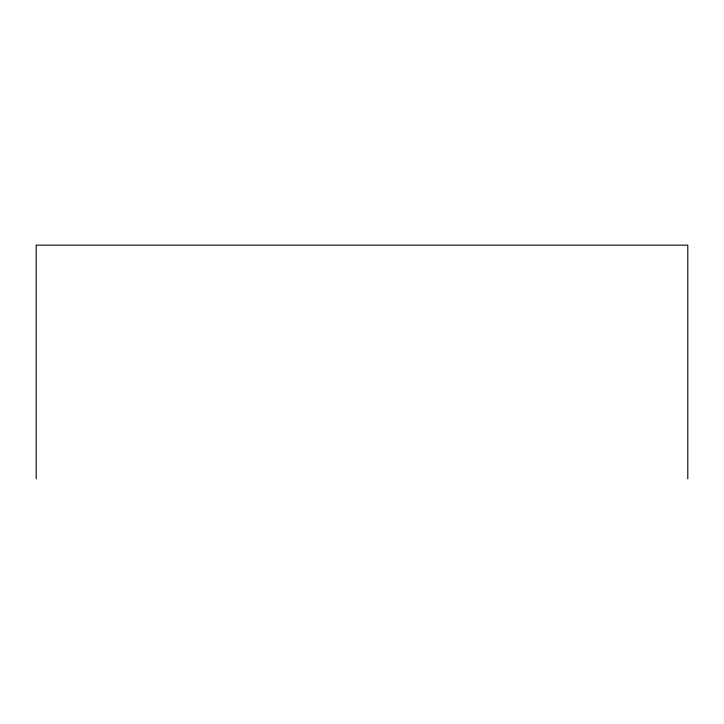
<?xml version="1.0" encoding="UTF-8"?>
<svg xmlns="http://www.w3.org/2000/svg" width="724" height="724" viewBox="0 0 724 724"><rect width="100%" height="100%" fill="white"/><g stroke="black" fill="none" stroke-linecap="round" stroke-linejoin="round"><path stroke-width="1.09" d="M687.8 478.854L687.8 245.146L36.2 245.146L36.2 478.854"/></g></svg>
